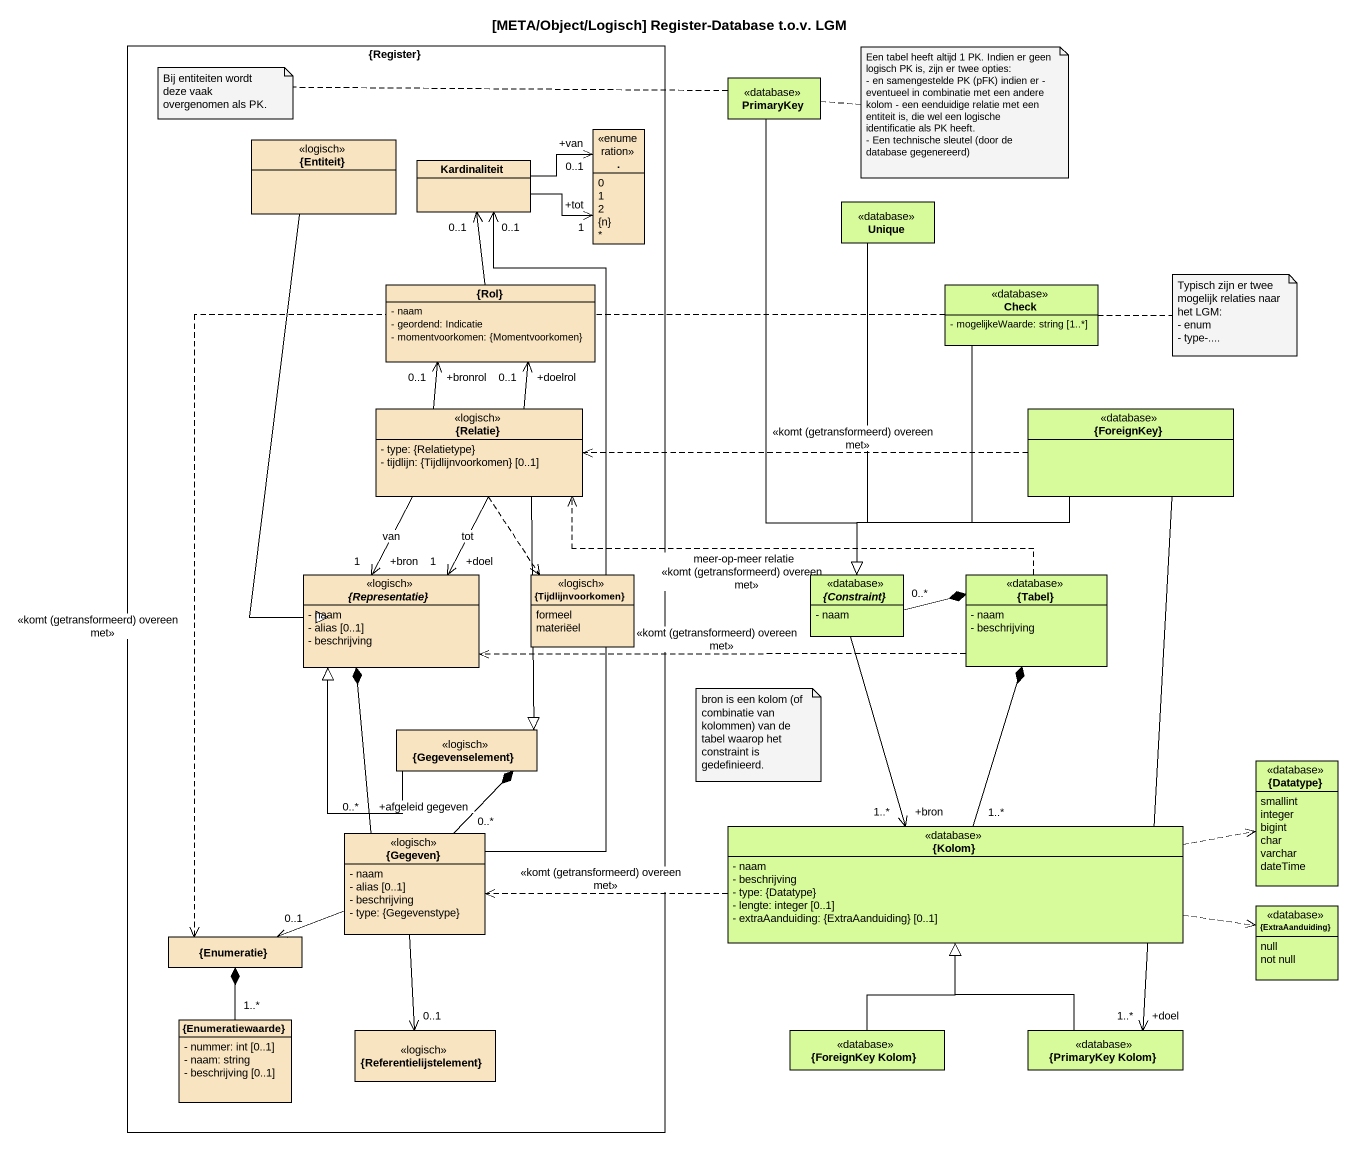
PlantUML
@startuml
title [META/Object/Logisch] Register-Database t.o.v. LGM
hide circle
hide empty members
skinparam classAttributeIconSize 0
rectangle "{Register}" as Register {
  class "{Entiteit}" as Entiteit <<logisch>> #F8E4C0
  enum "." as enum1 #F8E4C0 {
    0
    1
    2
    {n}
    *
  }
  class Kardinaliteit #F8E4C0
  class "{Rol}" as Rol #F8E4C0 {
    - naam
    - geordend: Indicatie
    - momentvoorkomen: {Momentvoorkomen}
  }
  class "{Relatie}" as Relatie <<logisch>> #F8E4C0 {
    - type: {Relatietype}
    - tijdlijn: {Tijdlijnvoorkomen} [0..1]
  }
  abstract class "{Representatie}" as Representatie <<logisch>> #F8E4C0 {
    - naam
    - alias [0..1]
    - beschrijving
  }
  enum "{Tijdlijnvoorkomen}" as Tijdlijnvoorkomen <<logisch>> #F8E4C0 {
    formeel
    materiëel
  }
  class "{Gegevenselement}" as Gegevenselement <<logisch>> #F8E4C0
  class "{Gegeven}" as Gegeven <<logisch>> #F8E4C0 {
    - naam
    - alias [0..1]
    - beschrijving
    - type: {Gegevenstype}
  }
  class "{Enumeratie}" as Enumeratie #F8E4C0
  class "{Enumeratiewaarde}" as Enumeratiewaarde #F8E4C0 {
    - nummer: int [0..1]
    - naam: string
    - beschrijving [0..1]
  }
  class "{Referentielijstelement}" as Referentielijstelement <<logisch>> #F8E4C0
}
class PrimaryKey <<database>> #D7FB9A
class Unique <<database>> #D7FB9A
class Check <<database>> #D7FB9A {
  - mogelijkeWaarde: string [1..*]
}
class "{ForeignKey}" as ForeignKey <<database>> #D7FB9A
abstract class "{Constraint}" as Constraint <<database>> #D7FB9A {
  - naam
}
class "{Tabel}" as Tabel <<database>> #D7FB9A {
  - naam
  - beschrijving
}
enum "{Datatype}" as Datatype <<database>> #D7FB9A {
  smallint
  integer
  bigint
  char
  varchar
  dateTime
}
class "{Kolom}" as Kolom <<database>> #D7FB9A {
  - naam
  - beschrijving
  - type: {Datatype}
  - lengte: integer [0..1]
  - extraAanduiding: {ExtraAanduiding} [0..1]
}
enum "{ExtraAanduiding}" as ExtraAanduiding <<database>> #D7FB9A {
  null
  not null
}
class "{ForeignKey Kolom}" as ForeignKey_Kolom <<database>> #D7FB9A
class "{PrimaryKey Kolom}" as PrimaryKey_Kolom <<database>> #D7FB9A
PrimaryKey --|> Constraint
Entiteit --|> Representatie
Kardinaliteit -right-> "+van\n0..1" enum1
Kardinaliteit -right-> "+tot\n1" enum1
Unique --|> Constraint
Rol -up-> "0..1" Kardinaliteit
Check --|> Constraint
Check ..> Enumeratie : <<komt (getransformeerd) overeen met>>
Relatie -up-> "+doelrol\n0..1" Rol
Relatie -up-> "+bronrol\n0..1" Rol
Relatie --> "+bron\n1" Representatie : van
Relatie --> "+doel\n1" Representatie : tot
Relatie ..> Tijdlijnvoorkomen
Relatie --|> Gegevenselement
ForeignKey .left.> Relatie : <<komt (getransformeerd) overeen met>>
ForeignKey -left-|> Constraint
ForeignKey --> "+doel\n1..*" PrimaryKey_Kolom
Constraint "0..*" -right-* Tabel
Constraint --> "+bron\n1..*" Kolom
Tabel .left.> Relatie : meer-op-meer relatie\n<<komt (getransformeerd) overeen met>>
Tabel .left.> Representatie : <<komt (getransformeerd) overeen met>>
Gegevenselement -up-|> Representatie
Gegeven -up-> "0..1" Kardinaliteit
Gegeven "+afgeleid gegeven\n0..*" -up-* Representatie
Gegeven "0..*" -up-* Gegevenselement
Gegeven -left-> "0..1" Enumeratie
Gegeven --> "0..1" Referentielijstelement
Kolom "1..*" -up-* Tabel
Kolom .right.> Datatype
Kolom .left.> Gegeven : <<komt (getransformeerd) overeen met>>
Kolom .right.> ExtraAanduiding
Enumeratiewaarde "1..*" -up-* Enumeratie
ForeignKey_Kolom -up-|> Kolom
PrimaryKey_Kolom -up-|> Kolom
note right of PrimaryKey
  Een tabel heeft altijd 1 PK. Indien er geen logisch PK is, zijn er twee opties:
  - en samengestelde PK (pFK) indien er - eventueel in combinatie met een andere kolom - een eenduidige relatie met een entiteit is, die wel een logische identificatie als PK heeft.
  - Een technische sleutel (door de database gegenereerd)
end note
note left of PrimaryKey : Bij entiteiten wordt deze vaak overgenomen als PK.
note right of Check
  Typisch zijn er twee mogelijk relaties naar het LGM:
  - enum
  - type-....
end note
note as N4
  bron is een kolom (of combinatie van kolommen) van de tabel waarop het constraint is gedefinieerd.
end note
@enduml
